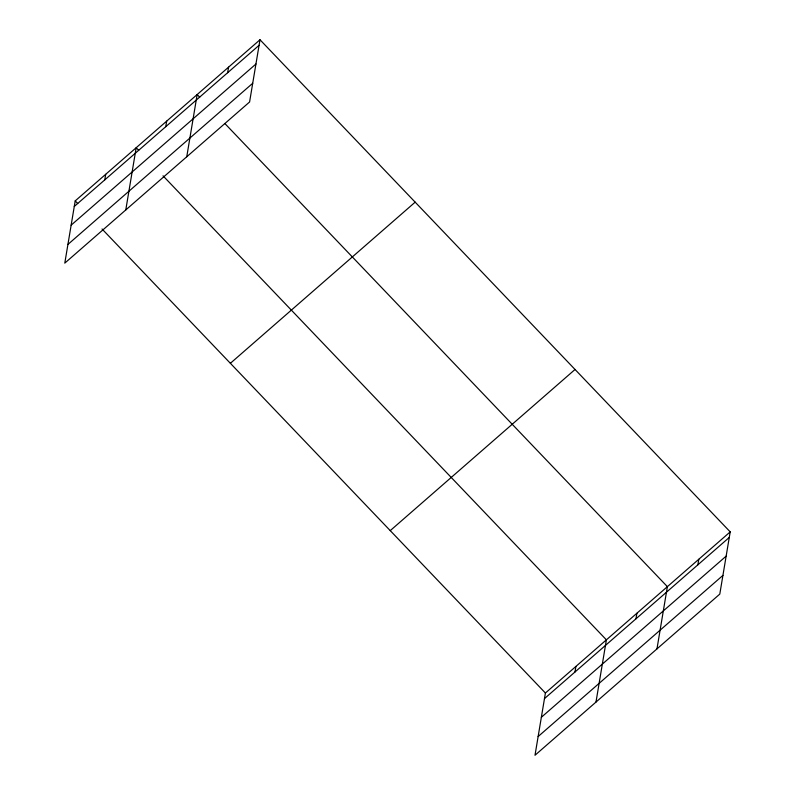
<?xml version="1.0" encoding="UTF-8"?>
<svg xmlns="http://www.w3.org/2000/svg" width="795" height="795" viewBox="0 0 795 795"><rect width="100%" height="100%" fill="white"/><g stroke="black" fill="none" stroke-linecap="round" stroke-linejoin="round"><path stroke-width="1.19" d="M259.995 39.75L75.207 200.897L64.793 263.125L249.59 101.979L259.995 39.75L730.207 531.875L719.793 594.104L535.005 755.25L545.41 693.021L730.207 531.875M104.761 179.879L105.695 174.314M125.779 209.95L136.184 147.721L138.708 150.354M165.748 126.703L166.682 121.128M186.755 156.764L197.17 94.545L199.684 97.179M227.648 72.713L228.582 67.148M574.974 672.004L575.908 666.429M595.982 702.074L606.396 639.846L163.025 175.814M635.95 618.828L636.884 613.253M656.968 648.889L667.383 586.66L224.846 123.513M697.861 564.838L698.795 559.273M74.273 206.471L259.071 45.315M71.143 225.164L255.94 64.017M67.923 244.433L252.711 83.276M230.371 363.305L415.169 202.149M390.246 530.623L575.043 369.476M544.486 698.596L729.273 537.44M541.355 717.289L726.143 556.142M538.126 736.558L722.923 575.401M75.207 200.897L77.721 203.53M102.048 228.99L545.41 693.021"/></g></svg>
